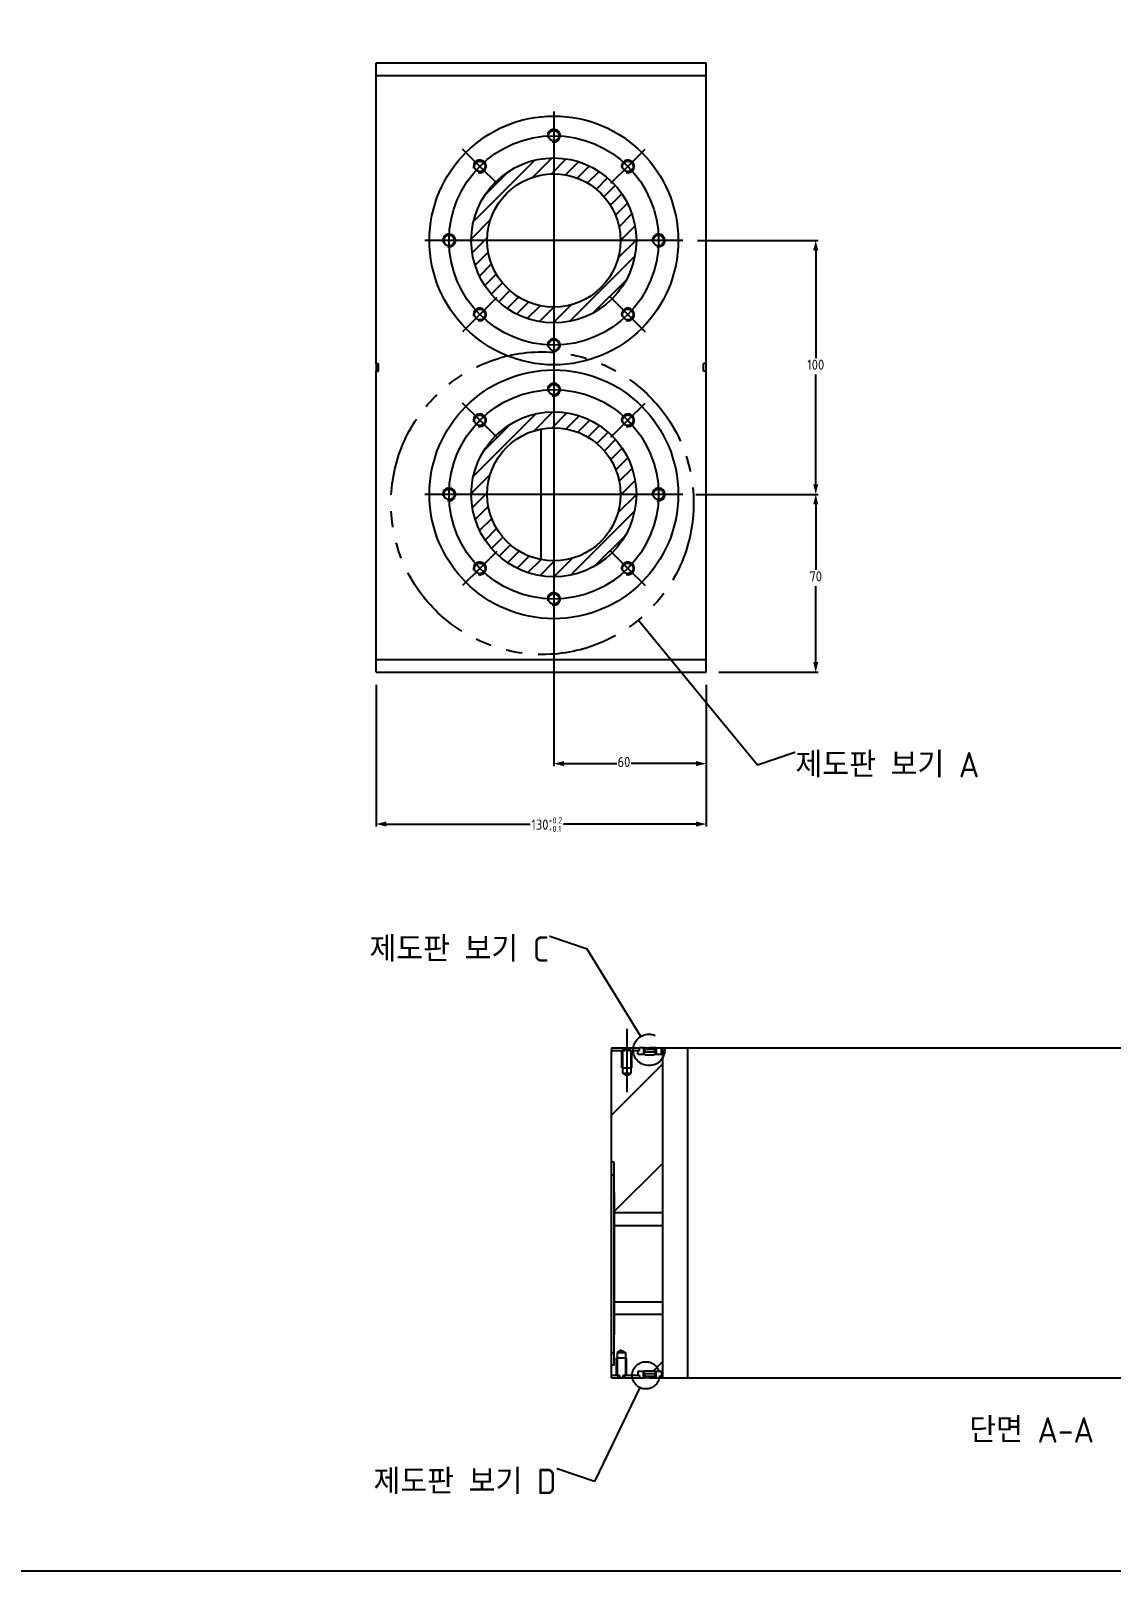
# Model space of a CAD drawing. Header units: millimetres. Extents: x -4251 to 2609, y -1673 to 4048.
# Drawn here: x -1108 to -682, y 3043 to 3650 of the extents above; entities that cross this region are included whole.
import ezdxf

# ---------------------------------------------------------------- set-up
doc = ezdxf.new("R2010")
doc.units = ezdxf.units.MM
doc.linetypes.add('PHANTOM', pattern=[63.5, 31.75, -6.35, 6.35, -6.35, 6.35, -6.35])
for name, color, linetype in [('3_ALL_AXES', 7, 'Continuous'), ('5_ALL_CURVES', 7, 'Continuous'), ('7_ALL_FEATURES', 7, 'Continuous'), ('9_DEF_DIMS', 7, 'Continuous'), ('9_DEF_NOTE', 7, 'Continuous'), ('DEFAULT_3', 7, 'PHANTOM')]:
    doc.layers.add(name, color=color, linetype=linetype)
doc.styles.get("Standard").update_dxf_attribs({"font": 'ISOCP.SHX', "bigfont": 'WHGTXT.SHX'})
doc.dimstyles.new('DIMSTYLE_7', dxfattribs={"dimtxt": 4, "dimasz": 4, "dimexe": 1, "dimexo": 1, "dimgap": 0.5, "dimtad": 0, "dimtih": 1, "dimtoh": 1, "dimdec": 3, "dimdsep": 46, "dimtxsty": 'Standard', "dimblk": '_FILLED', "dimblk1": '_FILLED', "dimblk2": '_FILLED', "dimcen": 0.09, "dimadec": 3, "dimazin": 2, "dimtol": 1, "dimtp": 0.2, "dimtm": -0.1, "dimtfac": 0.6, "dimtdec": 3, "dimtofl": 0, "dimtmove": 0, "dimatfit": 3, "dimldrblk": '_FILLED', "dimfxl": 0, "dimtolj": 1, "dimarcsym": 0})
doc.dimstyles.new('DIMSTYLE_8', dxfattribs={"dimtxt": 4, "dimasz": 4, "dimexe": 1, "dimexo": 1, "dimgap": 0.5, "dimtad": 0, "dimtih": 1, "dimtoh": 1, "dimdec": 3, "dimdsep": 46, "dimtxsty": 'Standard', "dimblk": '_FILLED', "dimblk1": '_FILLED', "dimblk2": '_FILLED', "dimcen": 0.09, "dimadec": 3, "dimazin": 2, "dimtp": 0.2, "dimtm": 0.2, "dimtfac": 1, "dimtdec": 3, "dimtofl": 0, "dimtmove": 0, "dimatfit": 3, "dimldrblk": '_FILLED', "dimfxl": 0, "dimtolj": 1, "dimarcsym": 0})
doc.dimstyles.get("Standard").update_dxf_attribs({"dimtxt": 0.18, "dimasz": 0.18, "dimexe": 0.18, "dimexo": 0.0625, "dimgap": 0.09, "dimtad": 0, "dimtih": 1, "dimtoh": 1, "dimdec": 4, "dimzin": 0, "dimdsep": 46, "dimtxsty": 'Standard', "dimcen": 0.09, "dimadec": 0, "dimazin": 0, "dimtfac": 1, "dimtdec": 4, "dimtofl": 0, "dimtmove": 0, "dimatfit": 3, "dimfxl": 0, "dimtolj": 1, "dimtzin": 0, "dimarcsym": 0})

# ---------------------------------------------------------------- blocks, each defined once
blk = doc.blocks.new('_FILLED')
at = {"color": 0, "linetype": 'ByBlock'}
blk.add_solid([(0, 0), (-1, 0.25), (-1, -0.25)], dxfattribs=at)
blk = doc.blocks.new('*D222')
at = {"layer": '9_DEF_DIMS', "color": 0, "lineweight": -2}
for p, q in [((-901.53, 3420.92), (-901.53, 3360.09)), ((-841.53, 3392.17), (-841.53, 3360.09)), ((-897.53, 3361.09), (-876.72, 3361.09)), ((-845.53, 3361.09), (-871.08, 3361.09))]:
    blk.add_line(p, q, dxfattribs=at)
at = {"layer": 'DEFPOINTS', "color": 0}
for p in [(-901.53, 3421.92), (-841.53, 3393.17), (-841.53, 3361.09)]:
    blk.add_point(p, dxfattribs=at)
at = {"layer": '9_DEF_DIMS', "color": 0, "lineweight": -2, "xscale": 4, "yscale": 4, "zscale": 4, "rotation": 180}
blk.add_blockref('_FILLED', (-901.53, 3361.09), dxfattribs=at)
at = {"layer": '9_DEF_DIMS', "color": 0, "lineweight": -2, "xscale": 4, "yscale": 4, "zscale": 4}
blk.add_blockref('_FILLED', (-841.53, 3361.09), dxfattribs=at)
at = {"layer": '9_DEF_DIMS', "color": 0, "insert": (-873.9, 3363.76), "char_height": 4, "attachment_point": 2, "line_spacing_factor": 0.9}
blk.add_mtext('\\A1;60', dxfattribs=at)
blk = doc.blocks.new('*D223')
at = {"layer": '9_DEF_DIMS', "color": 0, "lineweight": -2}
for p, q in [((-971.53, 3392.17), (-971.53, 3336.3)), ((-841.53, 3392.17), (-841.53, 3336.3)), ((-967.53, 3337.3), (-910.89, 3337.3)), ((-845.53, 3337.3), (-897.7, 3337.3))]:
    blk.add_line(p, q, dxfattribs=at)
at = {"layer": 'DEFPOINTS', "color": 0}
for p in [(-971.53, 3393.17), (-841.53, 3393.17), (-841.53, 3337.3)]:
    blk.add_point(p, dxfattribs=at)
at = {"layer": '9_DEF_DIMS', "color": 0, "lineweight": -2, "xscale": 4, "yscale": 4, "zscale": 4, "rotation": 180}
blk.add_blockref('_FILLED', (-971.53, 3337.3), dxfattribs=at)
at = {"layer": '9_DEF_DIMS', "color": 0, "lineweight": -2, "xscale": 4, "yscale": 4, "zscale": 4}
blk.add_blockref('_FILLED', (-841.53, 3337.3), dxfattribs=at)
at = {"layer": '9_DEF_DIMS', "color": 0, "insert": (-904.3, 3339.96), "char_height": 4, "attachment_point": 2, "line_spacing_factor": 0.9}
blk.add_mtext('\\A1;130{\\H2.400000;\\S+0.2^ +0.1;}', dxfattribs=at)
blk = doc.blocks.new('*D224')
at = {"layer": '9_DEF_DIMS', "color": 0, "lineweight": -2}
for p, q in [((-844.93, 3467.17), (-797.38, 3467.17)), ((-798.38, 3463.17), (-798.38, 3437.39)), ((-798.38, 3401.17), (-798.38, 3431.05)), ((-836.53, 3397.17), (-797.38, 3397.17))]:
    blk.add_line(p, q, dxfattribs=at)
at = {"layer": 'DEFPOINTS', "color": 0}
for p in [(-845.93, 3467.17), (-837.53, 3397.17), (-798.38, 3397.17)]:
    blk.add_point(p, dxfattribs=at)
at = {"layer": '9_DEF_DIMS', "color": 0, "lineweight": -2, "xscale": 4, "yscale": 4, "zscale": 4}
for p, rotation in [((-798.38, 3467.17), 90), ((-798.38, 3397.17), 270)]:
    blk.add_blockref('_FILLED', p, dxfattribs=dict(at, rotation=rotation))
at = {"layer": '9_DEF_DIMS', "color": 0, "insert": (-798.38, 3436.89), "char_height": 4, "attachment_point": 2, "line_spacing_factor": 0.9}
blk.add_mtext('\\A1;70', dxfattribs=at)
blk = doc.blocks.new('*D225')
at = {"layer": '9_DEF_DIMS', "color": 0, "lineweight": -2}
for p, q in [((-844.99, 3567.17), (-797.38, 3567.17)), ((-798.38, 3563.17), (-798.38, 3520.75)), ((-798.38, 3471.17), (-798.38, 3514.41)), ((-845.55, 3467.17), (-797.38, 3467.17))]:
    blk.add_line(p, q, dxfattribs=at)
at = {"layer": 'DEFPOINTS', "color": 0}
for p in [(-845.99, 3567.17), (-798.38, 3567.17), (-846.55, 3467.17)]:
    blk.add_point(p, dxfattribs=at)
at = {"layer": '9_DEF_DIMS', "color": 0, "lineweight": -2, "xscale": 4, "yscale": 4, "zscale": 4}
for p, rotation in [((-798.38, 3567.17), 90), ((-798.38, 3467.17), 270)]:
    blk.add_blockref('_FILLED', p, dxfattribs=dict(at, rotation=rotation))
at = {"layer": '9_DEF_DIMS', "color": 0, "insert": (-798.38, 3520.25), "char_height": 4, "attachment_point": 2, "line_spacing_factor": 0.9}
blk.add_mtext('\\A1;100', dxfattribs=at)

msp = doc.modelspace()

# ---------------------------------------------------------------- hatches: boundary and pattern name
h = msp.add_hatch()
h.set_pattern_fill('A', color=2, scale=27.631557, angle=45, style=0, pattern_type=0)
h.set_pattern_definition([(45, (-2102.356, 2780.625), (-19.53846, 19.53846), [])])
edge = h.paths.add_edge_path()
edge.add_line((-859.1022, 3119.1502), (-858.7522, 3119.1502))
edge.add_line((-859.1022, 3121.6502), (-859.1022, 3119.1502))
edge.add_line((-859.1022, 3121.6502), (-861.7278, 3121.6502))
edge.add_arc((-862.2569, 3121.0502), 0.8, 48.5903779, 90)
edge.add_line((-862.2569, 3121.8502), (-865.2474, 3121.8502))
edge.add_arc((-865.2474, 3121.0502), 0.8, 90, 131.4096221)
edge.add_line((-865.7765, 3121.6502), (-868.4022, 3121.6502))
edge.add_line((-868.4022, 3121.6502), (-868.4022, 3120.1502))
edge.add_line((-868.4022, 3120.1502), (-873.3455, 3120.1502))
edge.add_line((-873.3455, 3129.1502), (-873.3455, 3120.1502))
edge.add_line((-874.9955, 3130.1416), (-873.3455, 3129.1502))
edge.add_line((-874.9955, 3130.1416), (-876.6455, 3129.1502))
edge.add_line((-876.6455, 3129.1502), (-876.6455, 3120.1502))
edge.add_line((-876.6455, 3120.1502), (-878.7522, 3120.1502))
edge.add_line((-878.7522, 3120.1502), (-878.7522, 3124.1502))
edge.add_line((-877.7522, 3124.1502), (-878.7522, 3124.1502))
edge.add_line((-877.7522, 3124.1502), (-877.7522, 3136.1502))
edge.add_line((-877.7322, 3136.1502), (-877.7522, 3136.1502))
edge.add_line((-877.7322, 3136.1502), (-877.7322, 3144.1502))
edge.add_line((-858.7522, 3144.1502), (-877.7322, 3144.1502))
edge.add_line((-858.7522, 3144.1502), (-858.7522, 3119.1502))
edge = h.paths.add_edge_path()
edge.add_line((-518.7522, 3119.1502), (-518.4022, 3119.1502))
edge.add_line((-518.7522, 3249.1502), (-518.7522, 3119.1502))
edge.add_line((-518.7522, 3249.1502), (-518.4022, 3249.1502))
edge.add_line((-518.4022, 3246.6502), (-518.4022, 3249.1502))
edge.add_line((-518.4022, 3246.6502), (-515.7765, 3246.6502))
edge.add_arc((-515.2474, 3247.2502), 0.8, 228.5903779, 270)
edge.add_line((-515.2474, 3246.4502), (-512.2569, 3246.4502))
edge.add_arc((-512.2569, 3247.2502), 0.8, 270, 311.4096221)
edge.add_line((-511.7278, 3246.6502), (-509.1022, 3246.6502))
edge.add_line((-509.1022, 3246.6502), (-509.1022, 3248.1502))
edge.add_line((-509.1022, 3248.1502), (-506.4022, 3248.1502))
edge.add_line((-506.4022, 3239.1502), (-506.4022, 3248.1502))
edge.add_line((-504.7522, 3238.1588), (-506.4022, 3239.1502))
edge.add_line((-504.7522, 3238.1588), (-503.1022, 3239.1502))
edge.add_line((-503.1022, 3239.1502), (-503.1022, 3248.1502))
edge.add_line((-503.1022, 3248.1502), (-498.7522, 3248.1502))
edge.add_line((-498.7522, 3120.1502), (-498.7522, 3248.1502))
edge.add_line((-498.7522, 3120.1502), (-503.1022, 3120.1502))
edge.add_line((-503.1022, 3129.1502), (-503.1022, 3120.1502))
edge.add_line((-504.7522, 3130.1416), (-503.1022, 3129.1502))
edge.add_line((-504.7522, 3130.1416), (-506.4022, 3129.1502))
edge.add_line((-506.4022, 3129.1502), (-506.4022, 3120.1502))
edge.add_line((-506.4022, 3120.1502), (-509.1022, 3120.1502))
edge.add_line((-509.1022, 3121.6502), (-509.1022, 3120.1502))
edge.add_line((-509.1022, 3121.6502), (-511.7278, 3121.6502))
edge.add_arc((-512.2569, 3121.0502), 0.8, 48.5903779, 90)
edge.add_line((-512.2569, 3121.8502), (-515.2474, 3121.8502))
edge.add_arc((-515.2474, 3121.0502), 0.8, 90, 131.4096221)
edge.add_line((-515.7765, 3121.6502), (-518.4022, 3121.6502))
edge.add_line((-518.4022, 3121.6502), (-518.4022, 3119.1502))
edge = h.paths.add_edge_path()
edge.add_line((-859.1022, 3249.1502), (-858.7522, 3249.1502))
edge.add_line((-858.7522, 3249.1502), (-858.7522, 3184.1502))
edge.add_line((-858.7522, 3184.1502), (-877.7322, 3184.1502))
edge.add_line((-877.7322, 3184.1502), (-877.7322, 3192.1502))
edge.add_line((-877.7322, 3192.1502), (-877.7522, 3192.1502))
edge.add_line((-877.7522, 3192.1502), (-877.7522, 3204.1502))
edge.add_line((-877.7522, 3204.1502), (-878.7522, 3204.1502))
edge.add_line((-878.7522, 3204.1502), (-878.7522, 3248.1502))
edge.add_line((-878.7522, 3248.1502), (-874.4022, 3248.1502))
edge.add_line((-874.4022, 3239.1502), (-874.4022, 3248.1502))
edge.add_line((-872.7522, 3238.1588), (-874.4022, 3239.1502))
edge.add_line((-872.7522, 3238.1588), (-871.1022, 3239.1502))
edge.add_line((-871.1022, 3239.1502), (-871.1022, 3248.1502))
edge.add_line((-871.1022, 3248.1502), (-868.4022, 3248.1502))
edge.add_line((-868.4022, 3246.6502), (-868.4022, 3248.1502))
edge.add_line((-868.4022, 3246.6502), (-865.7765, 3246.6502))
edge.add_arc((-865.2474, 3247.2502), 0.8, 228.5903779, 270)
edge.add_line((-865.2474, 3246.4502), (-862.2569, 3246.4502))
edge.add_arc((-862.2569, 3247.2502), 0.8, 270, 311.4096221)
edge.add_line((-861.7278, 3246.6502), (-859.1022, 3246.6502))
edge.add_line((-859.1022, 3246.6502), (-859.1022, 3249.1502))

# ---------------------------------------------------------------- linework, layer by layer
at = {"color": 7}
for p, q in [((-878.7522, 3204.1502), (-878.7522, 3248.1502)), ((-878.7522, 3248.1502), (-873.4396, 3248.1502)), ((-874.4022, 3239.1502), (-874.4022, 3248.1502)), ((-874.075, 3249.1502), (-871.4293, 3249.1502)), ((-872.0648, 3248.1502), (-867.7925, 3248.1502)), ((-871.1022, 3239.1502), (-871.1022, 3248.1502)), ((-868.4022, 3246.6502), (-868.4022, 3248.1502)), ((-868.4022, 3246.6502), (-865.7765, 3246.6502)), ((-865.2474, 3246.4502), (-862.2569, 3246.4502)), ((-861.7278, 3246.6502), (-859.1022, 3246.6502)), ((-861.2522, 3249.1502), (-858.7522, 3249.1502)), ((-859.1022, 3246.6502), (-859.1022, 3249.1502)), ((-858.7522, 3249.1502), (-858.7522, 3184.1502)), ((-874.7522, 3241.2302), (-870.7522, 3241.2302)), ((-872.7522, 3238.1588), (-874.4022, 3239.1502)), ((-874.4022, 3239.1502), (-871.1022, 3239.1502)), ((-872.7522, 3238.1588), (-871.1022, 3239.1502)), ((-877.7522, 3204.1502), (-878.7522, 3204.1502)), ((-877.7522, 3192.1502), (-877.7522, 3204.1502)), ((-877.7322, 3192.1502), (-877.7522, 3192.1502)), ((-877.7322, 3184.1502), (-877.7322, 3192.1502)), ((-858.7522, 3184.1502), (-877.7322, 3184.1502)), ((-877.7322, 3136.1502), (-877.7322, 3144.1502)), ((-858.7522, 3144.1502), (-877.7322, 3144.1502)), ((-858.7522, 3144.1502), (-858.7522, 3119.1502)), ((-877.7522, 3124.1502), (-877.7522, 3136.1502)), ((-877.7322, 3136.1502), (-877.7522, 3136.1502)), ((-876.9955, 3127.0702), (-872.9955, 3127.0702)), ((-874.9955, 3130.1416), (-876.6455, 3129.1502)), ((-876.6455, 3129.1502), (-876.6455, 3120.1502)), ((-876.6455, 3129.1502), (-873.3455, 3129.1502)), ((-874.9955, 3130.1416), (-873.3455, 3129.1502)), ((-873.3455, 3129.1502), (-873.3455, 3120.1502)), ((-878.7522, 3120.1502), (-878.7522, 3124.1502)), ((-877.7522, 3124.1502), (-878.7522, 3124.1502)), ((-875.6828, 3120.1502), (-878.7522, 3120.1502)), ((-873.6726, 3119.1502), (-876.3183, 3119.1502)), ((-867.7925, 3120.1502), (-874.3081, 3120.1502)), ((-868.4022, 3121.6502), (-868.4022, 3120.1502)), ((-865.7765, 3121.6502), (-868.4022, 3121.6502)), ((-862.2569, 3121.8502), (-865.2474, 3121.8502)), ((-859.1022, 3121.6502), (-861.7278, 3121.6502)), ((-861.2522, 3119.1502), (-858.7522, 3119.1502)), ((-859.1022, 3121.6502), (-859.1022, 3119.1502))]:
    msp.add_line(p, q, dxfattribs=at)
at = {"color": 2}
for p, q in [((-874.7522, 3241.2302), (-874.7522, 3248.1502)), ((-874.075, 3248.1502), (-874.075, 3249.1502)), ((-871.4293, 3248.1502), (-871.4293, 3249.1502)), ((-870.7522, 3241.2302), (-870.7522, 3248.1502)), ((-876.9955, 3127.0702), (-876.9955, 3120.1502)), ((-872.9955, 3127.0702), (-872.9955, 3120.1502)), ((-876.3183, 3120.1502), (-876.3183, 3119.1502)), ((-873.6726, 3120.1502), (-873.6726, 3119.1502))]:
    msp.add_line(p, q, dxfattribs=at)
at = {"elevation": 0}
msp.add_lwpolyline([(-190.3583, 3043.0216), (-2037.2466, 3043.0216), (-2037.2466, 3985.6339)], dxfattribs=at)
at = {"color": 2}
for centre in [(-901.5304, 3608.4211), (-930.6986, 3596.3393), (-872.3622, 3596.3393), (-942.7804, 3567.1711), (-860.2804, 3567.1711), (-930.6986, 3538.003), (-872.3622, 3538.003), (-901.5304, 3525.9211), (-901.5304, 3508.4211), (-930.6986, 3496.3393), (-872.3622, 3496.3393), (-942.7804, 3467.1711), (-860.2804, 3467.1711), (-930.6986, 3438.003), (-872.3622, 3438.003), (-901.5304, 3425.9211)]:
    msp.add_arc(centre, 2.5, 255, 195, dxfattribs=at)
at = {"color": 7}
for centre, start, end in [((-865.2474, 3247.2502), 228.5903779, 270), ((-862.2569, 3247.2502), 270, 311.4096221), ((-865.2474, 3121.0502), 90, 131.4096221), ((-862.2569, 3121.0502), 48.5903779, 90)]:
    msp.add_arc(centre, 0.8, start, end, dxfattribs=at)
at = {"layer": '3_ALL_AXES', "color": 1}
for p, q in [((-901.5304, 3618.0211), (-901.5304, 3416.3211)), ((-930.6986, 3596.3393), (-937.4868, 3603.1275)), ((-872.3622, 3596.3393), (-865.574, 3603.1275)), ((-930.6986, 3596.3393), (-923.9103, 3589.551)), ((-872.3622, 3596.3393), (-879.1505, 3589.551)), ((-850.6804, 3567.1711), (-952.3804, 3567.1711)), ((-930.6986, 3538.003), (-923.9103, 3544.7912)), ((-872.3622, 3538.003), (-879.1505, 3544.7912)), ((-930.6986, 3538.003), (-937.4868, 3531.2147)), ((-872.3622, 3538.003), (-865.574, 3531.2147)), ((-930.6986, 3496.3393), (-937.4868, 3503.1275)), ((-872.3622, 3496.3393), (-865.574, 3503.1275)), ((-930.6986, 3496.3393), (-923.9103, 3489.551)), ((-872.3622, 3496.3393), (-879.1505, 3489.551)), ((-850.6804, 3467.1711), (-952.3804, 3467.1711)), ((-930.6986, 3438.003), (-923.9103, 3444.7912)), ((-872.3622, 3438.003), (-879.1505, 3444.7912)), ((-930.6986, 3438.003), (-937.4868, 3431.2147)), ((-872.3622, 3438.003), (-865.574, 3431.2147)), ((-872.7522, 3256.6502), (-872.7522, 3231.6502))]:
    msp.add_line(p, q, dxfattribs=at)
at = {"layer": '3_ALL_AXES', "color": 7}
for p, q in [((-971.5304, 3518.6195), (-971.5304, 3515.7227)), ((-841.5304, 3515.7227), (-841.5304, 3518.6195)), ((-878.7522, 3249.1502), (-867.7925, 3249.1502)), ((-873.4396, 3248.1502), (-873.4396, 3249.1502)), ((-872.0648, 3248.1502), (-872.0648, 3249.1502)), ((-865.8931, 3249.1502), (-866.2522, 3249.1502)), ((-865.5277, 3248.5875), (-865.9782, 3247.5756)), ((-861.5261, 3247.5756), (-861.9766, 3248.5875)), ((-861.2522, 3249.1502), (-861.6112, 3249.1502)), ((-877.7522, 3192.1502), (-877.7522, 3136.1502)), ((-877.7322, 3144.1502), (-877.7322, 3184.1502)), ((-878.7522, 3119.1502), (-867.7925, 3119.1502)), ((-875.6828, 3120.1502), (-875.6828, 3119.1502)), ((-874.3081, 3120.1502), (-874.3081, 3119.1502)), ((-866.2522, 3119.1502), (-865.8931, 3119.1502)), ((-865.5277, 3119.7129), (-865.9782, 3120.7248)), ((-861.5261, 3120.7248), (-861.9766, 3119.7129)), ((-861.6112, 3119.1502), (-861.2522, 3119.1502))]:
    msp.add_line(p, q, dxfattribs=at)
at = {"layer": '3_ALL_AXES', "color": 9}
for p, q in [((-866.2522, 3249.1502), (-866.2522, 3246.6502)), ((-861.2522, 3249.1502), (-861.2522, 3246.6502)), ((-877.7522, 3184.1502), (-877.7322, 3184.1502)), ((-877.7322, 3179.1502), (-858.7522, 3179.1502)), ((-877.7322, 3149.1502), (-858.7522, 3149.1502)), ((-877.7522, 3144.1502), (-877.7322, 3144.1502)), ((-866.2522, 3119.1502), (-866.2522, 3121.6502)), ((-861.2522, 3119.1502), (-861.2522, 3121.6502))]:
    msp.add_line(p, q, dxfattribs=at)
at = {"layer": '3_ALL_AXES', "color": 7}
for centre, radius in [((-901.5304, 3567.1711), 49), ((-901.5304, 3608.4211), 2.1), ((-930.6986, 3596.3393), 2.1), ((-872.3622, 3596.3393), 2.1), ((-942.7804, 3567.1711), 2.1), ((-860.2804, 3567.1711), 2.1), ((-930.6986, 3538.003), 2.1), ((-872.3622, 3538.003), 2.1), ((-901.5304, 3525.9211), 2.1), ((-901.5304, 3467.1711), 49), ((-901.5304, 3508.4211), 2.1), ((-930.6986, 3496.3393), 2.1), ((-872.3622, 3496.3393), 2.1), ((-942.7804, 3467.1711), 2.1), ((-860.2804, 3467.1711), 2.1), ((-930.6986, 3438.003), 2.1), ((-872.3622, 3438.003), 2.1), ((-901.5304, 3425.9211), 2.1)]:
    msp.add_circle(centre, radius, dxfattribs=at)
at = {"layer": '3_ALL_AXES', "color": 1}
for centre in [(-901.5304, 3567.1711), (-901.5304, 3467.1711)]:
    msp.add_circle(centre, 41.25, dxfattribs=at)
at = {"layer": '3_ALL_AXES', "color": 7}
for centre, radius, start, end in [((-865.2474, 3247.2502), 0.8, 156, 228.5903779), ((-865.8931, 3248.7502), 0.4, 336, 90), ((-861.6112, 3248.7502), 0.4, 90, 204), ((-862.2569, 3247.2502), 0.8, 311.4096221, 24), ((-865.2474, 3121.0502), 0.8, 131.4096221, 204), ((-865.8931, 3119.5502), 0.4, 270, 24), ((-861.6112, 3119.5502), 0.4, 156, 270), ((-862.2569, 3121.0502), 0.8, 336, 48.5903779)]:
    msp.add_arc(centre, radius, start, end, dxfattribs=at)
at = {"layer": '5_ALL_CURVES', "color": 4}
for p, q in [((-971.5304, 3518.6711), (-971.5304, 3515.6711)), ((-841.5304, 3515.6711), (-841.5304, 3518.6711)), ((-861.6002, 3249.1502), (-863.7522, 3249.1502)), ((-863.7522, 3119.1502), (-861.8029, 3119.1502))]:
    msp.add_line(p, q, dxfattribs=at)
at = {"layer": '7_ALL_FEATURES', "color": 7}
for p, q in [((-971.5304, 3518.6711), (-971.5304, 3637.1711)), ((-971.5304, 3637.1711), (-841.5304, 3637.1711)), ((-841.5304, 3518.6711), (-841.5304, 3637.1711)), ((-971.5304, 3632.1711), (-841.5304, 3632.1711)), ((-971.5304, 3518.6711), (-970.5304, 3518.6711)), ((-971.5304, 3397.1711), (-971.5304, 3515.6711)), ((-971.5304, 3515.6711), (-970.5304, 3515.6711)), ((-970.5304, 3515.6711), (-970.5304, 3518.6711)), ((-841.5304, 3518.6711), (-842.5304, 3518.6711)), ((-842.5304, 3515.6711), (-842.5304, 3518.6711)), ((-841.5304, 3515.6711), (-842.5304, 3515.6711)), ((-841.5304, 3397.1711), (-841.5304, 3515.6711)), ((-906.5304, 3441.4045), (-906.5304, 3492.9377)), ((-971.5304, 3402.1711), (-841.5304, 3402.1711)), ((-971.5304, 3397.1711), (-841.5304, 3397.1711)), ((-878.7522, 3249.1502), (-878.7522, 3248.1502)), ((-867.7925, 3248.1502), (-867.7925, 3249.1502)), ((-866.2522, 3249.1502), (-867.7925, 3249.1502)), ((-865.8931, 3249.1502), (-861.6112, 3249.1502)), ((-858.7522, 3249.1502), (-518.7522, 3249.1502)), ((-878.7522, 3124.1502), (-878.7522, 3204.1502)), ((-858.7522, 3184.1502), (-858.7522, 3144.1502)), ((-878.7522, 3119.1502), (-878.7522, 3120.1502)), ((-867.7925, 3120.1502), (-867.7925, 3119.1502)), ((-867.7925, 3119.1502), (-866.2522, 3119.1502)), ((-861.6112, 3119.1502), (-865.8931, 3119.1502)), ((-858.7522, 3119.1502), (-518.7522, 3119.1502))]:
    msp.add_line(p, q, dxfattribs=at)
at = {"layer": '7_ALL_FEATURES', "color": 2}
for p, q in [((-933.1644, 3574.6238), (-908.9831, 3598.8051)), ((-909.7462, 3592.1023), (-902.1839, 3599.6645)), ((-902.5058, 3593.403), (-896.612, 3599.2968)), ((-896.9506, 3593.0185), (-891.7915, 3598.1776)), ((-928.6568, 3585.0711), (-919.4304, 3594.2975)), ((-892.2889, 3591.7405), (-887.529, 3596.5004)), ((-888.2663, 3589.8234), (-883.728, 3594.3617)), ((-884.7734, 3587.3767), (-880.3385, 3591.8116)), ((-881.7651, 3584.4452), (-877.3376, 3588.8727)), ((-879.2384, 3581.0322), (-874.7239, 3585.5467)), ((-877.2307, 3577.1002), (-872.5163, 3581.8146)), ((-934.0238, 3567.8247), (-926.4616, 3575.3869)), ((-875.8381, 3572.5531), (-870.7598, 3577.6314)), ((-933.6561, 3562.2527), (-927.7623, 3568.1465)), ((-875.2804, 3567.1711), (-869.5412, 3572.9103)), ((-932.5369, 3557.4322), (-927.3778, 3562.5913)), ((-876.1896, 3560.3222), (-869.0319, 3567.4799)), ((-930.8597, 3553.1697), (-926.0998, 3557.9296)), ((-895.2978, 3535.2743), (-869.6336, 3560.9385)), ((-928.7209, 3549.3687), (-924.1827, 3553.907)), ((-926.1708, 3545.9792), (-921.7359, 3550.4141)), ((-886.023, 3538.6094), (-872.9687, 3551.6637)), ((-923.232, 3542.9783), (-918.8045, 3547.4058)), ((-919.906, 3540.3646), (-915.3915, 3544.8791)), ((-916.1739, 3538.157), (-911.4595, 3542.8714)), ((-911.9907, 3536.4005), (-906.9124, 3541.4788)), ((-907.2696, 3535.1819), (-901.5304, 3540.9211)), ((-901.8392, 3534.6726), (-894.6815, 3541.8303)), ((-933.2565, 3474.2214), (-908.5807, 3498.8972)), ((-929.2029, 3484.2147), (-918.574, 3494.8436)), ((-909.2902, 3492.2479), (-901.8688, 3499.6694)), ((-902.1855, 3493.4129), (-896.3439, 3499.2546)), ((-896.6882, 3492.9706), (-891.5561, 3498.1027)), ((-892.0642, 3491.6549), (-887.3195, 3496.3996)), ((-888.0713, 3489.7081), (-883.5411, 3494.2383)), ((-884.6044, 3487.2353), (-880.1722, 3491.6675)), ((-881.621, 3484.279), (-877.1914, 3488.7086)), ((-879.1201, 3480.8402), (-874.5983, 3485.362)), ((-877.1415, 3476.8791), (-872.4128, 3481.6078)), ((-875.7854, 3472.2955), (-870.6818, 3477.3991)), ((-934.0286, 3467.5095), (-926.6072, 3474.9309)), ((-875.2823, 3466.859), (-869.4949, 3472.6463)), ((-933.6139, 3461.9846), (-927.7722, 3467.8263)), ((-876.31, 3459.8916), (-869.0304, 3467.1711)), ((-932.462, 3457.1968), (-927.3299, 3462.3289)), ((-894.9091, 3435.3528), (-869.712, 3460.5498)), ((-930.7588, 3452.9603), (-926.0142, 3457.7049)), ((-928.5976, 3449.1818), (-924.0674, 3453.712)), ((-926.0268, 3445.8129), (-921.5946, 3450.2451)), ((-923.0679, 3442.8321), (-918.6383, 3447.2617)), ((-885.3192, 3439.0029), (-873.3622, 3450.9599)), ((-919.7213, 3440.239), (-915.1994, 3444.7609)), ((-915.9671, 3438.0535), (-911.2384, 3442.7822)), ((-911.7584, 3436.3225), (-906.6548, 3441.4261)), ((-907.0056, 3435.1356), (-901.2182, 3440.923)), ((-901.5304, 3434.6711), (-894.2508, 3441.9507))]:
    msp.add_line(p, q, dxfattribs=at)
at = {"layer": '7_ALL_FEATURES', "color": 9}
for p, q in [((-865.9782, 3247.5756), (-861.5261, 3247.5756)), ((-865.5277, 3248.5875), (-861.9766, 3248.5875)), ((-848.7522, 3119.1502), (-848.7522, 3249.1502)), ((-878.7522, 3199.1502), (-877.7522, 3199.1502)), ((-878.7522, 3129.1502), (-877.7522, 3129.1502)), ((-861.5261, 3120.7248), (-865.9782, 3120.7248)), ((-861.9766, 3119.7129), (-865.5277, 3119.7129))]:
    msp.add_line(p, q, dxfattribs=at)
at = {"layer": '7_ALL_FEATURES', "color": 7}
for centre, radius in [((-901.5304, 3567.1711), 32.5), ((-901.5304, 3567.1711), 26.25), ((-901.5304, 3467.1711), 32.5), ((-901.5304, 3467.1711), 26.25)]:
    msp.add_circle(centre, radius, dxfattribs=at)
at = {"layer": 'DEFAULT_3', "color": 2}
for centre, radius in [((-906.057, 3463.6888), 59.5941), ((-864.0643, 3248.3552), 6.1956), ((-865.2669, 3120.1619), 5.376)]:
    msp.add_circle(centre, radius, dxfattribs=at)

# ---------------------------------------------------------------- texts
at = {"layer": '9_DEF_NOTE', "color": 2, "char_height": 10, "line_spacing_factor": 0.9}
for s, insert, width, attachment_point in [('제도판 보기 A', (-806.3571, 3365.6838), 132.555556, 1), ('제도판 보기 C', (-903.3863, 3293.0744), 132.055556, 3), ('단면 A-A', (-688.7522, 3103.6502), 85, 3), ('제도판 보기 D', (-900.4773, 3083.362), 133.777778, 3)]:
    msp.add_mtext(s, dxfattribs=dict(at, insert=insert, width=width, attachment_point=attachment_point))

# ---------------------------------------------------------------- dimensions: what is measured, and where the dimension line sits
at = {"layer": '9_DEF_DIMS', "color": 2}
for base, p1, p2, angle, picture, middle in [((-798.3809, 3567.1711), (-846.5505, 3467.1711), (-845.9878, 3567.1711), 90, '*D225', (-798.3809, 3517.5801)), ((-798.3809, 3397.1711), (-845.9339, 3467.1711), (-837.5304, 3397.1711), 270, '*D224', (-798.3809, 3434.219))]:
    dim = msp.add_linear_dim(base=base, p1=p1, p2=p2, angle=angle, dimstyle='DIMSTYLE_8', dxfattribs=at)
    dim.commit()
    dim.dimension.update_dxf_attribs({"geometry": picture, "text_midpoint": middle, "dimtype": 160})
for base, p1, dimstyle, picture, middle in [((-841.5304, 3361.0945), (-901.5304, 3421.9211), 'DIMSTYLE_8', '*D222', (-873.9024, 3361.0945)), ((-841.5304, 3337.2952), (-971.5304, 3393.1711), 'DIMSTYLE_7', '*D223', (-904.2958, 3337.2952))]:
    dim = msp.add_linear_dim(base=base, p1=p1, p2=(-841.5304, 3393.1711), dimstyle=dimstyle, dxfattribs=at)
    dim.commit()
    dim.dimension.update_dxf_attribs({"geometry": picture, "text_midpoint": middle, "dimtype": 160})

# ---------------------------------------------------------------- leaders
at = {"layer": '9_DEF_NOTE', "color": 2, "annotation_type": 0, "has_hookline": 1}
for points, hookline_direction, text_width in [([(-868.2066, 3417.6583), (-821.3571, 3360.6838), (-806.6271, 3365.6838), (-806.4471, 3365.6838)], 0, 84.1667), ([(-867.2997, 3253.6388), (-888.3863, 3288.0744), (-903.1163, 3293.0744), (-903.2963, 3293.0744)], 1, 82.1667), ([(-867.6071, 3115.3219), (-885.4773, 3078.362), (-900.2073, 3083.362), (-900.3873, 3083.362)], 1, 83.7362)]:
    msp.add_leader(points, dimstyle='Standard', override={"dimtad": 0}, dxfattribs=dict(at, hookline_direction=hookline_direction, text_width=text_width))

doc.saveas('drawing.dxf')
